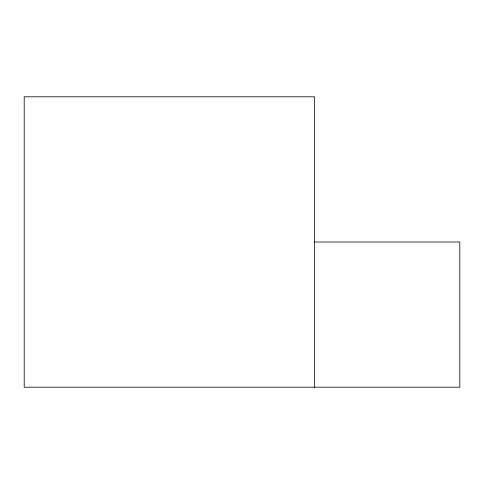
<?xml version="1.0" encoding="UTF-8"?>
<svg xmlns="http://www.w3.org/2000/svg" width="484" height="484" viewBox="0 0 484 484"><rect width="100%" height="100%" fill="white"/><g stroke="black" fill="none" stroke-linecap="round" stroke-linejoin="round"><path stroke-width="0.73" d="M314.6 242L459.8 242L459.8 387.2L24.2 387.2L24.2 96.8L314.6 96.8L314.6 387.2"/></g></svg>
